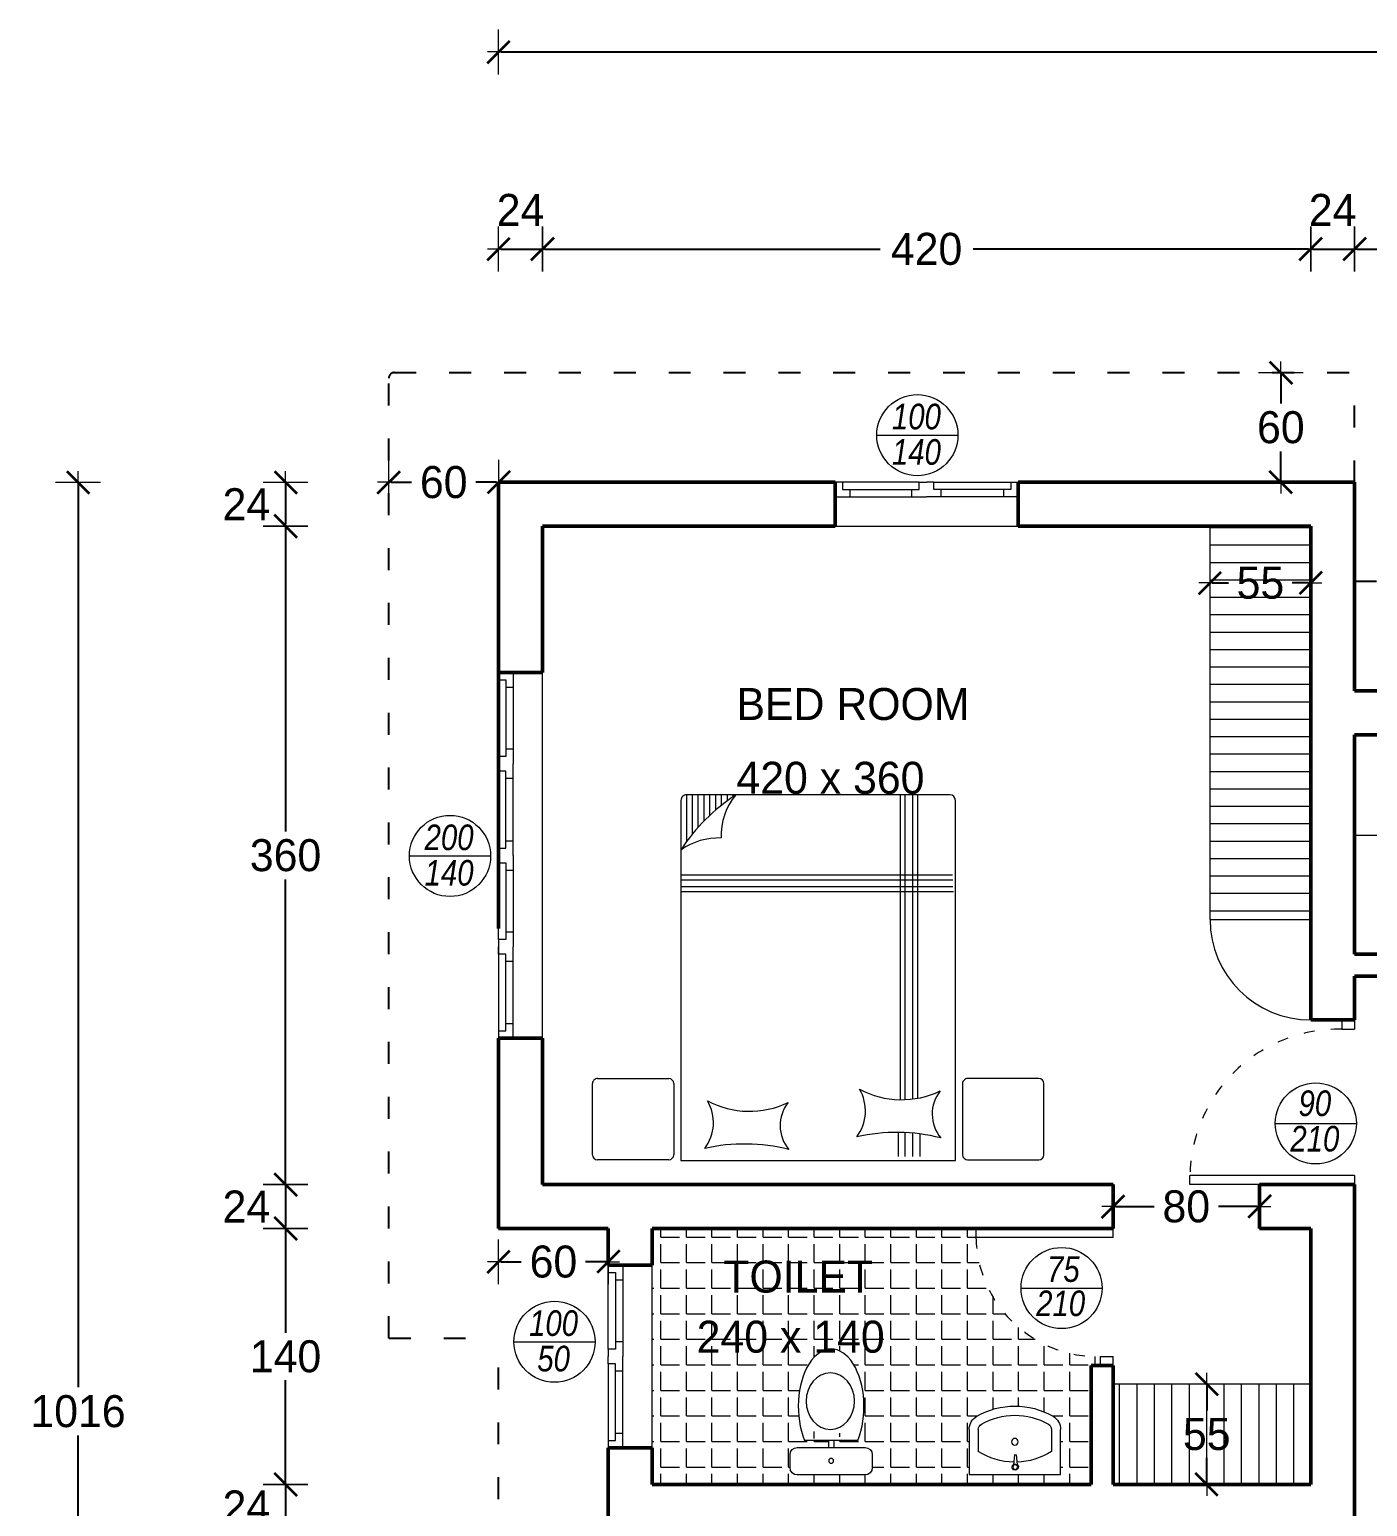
# Model space of a CAD drawing. Header units: centimetres. Extents: x 157 to 5401, y -672 to 3176.
# Drawn here: x 248 to 979, y 314 to 1121 of the extents above; entities that cross this region are included whole.
import ezdxf

# ---------------------------------------------------------------- set-up
doc = ezdxf.new("R2010")
doc.units = ezdxf.units.CM
doc.header["$PDMODE"] = 35
doc.linetypes.add('ACAD_ISO03W100', pattern=[30, 12, -18])
doc.layers.get('0').update_dxf_attribs({"lineweight": 25})
for name, color, linetype, lineweight in [('1.000', 144, 'Continuous', 13), ('Dimension', 8, 'Continuous', 18), ('Door', 4, 'Continuous', 13), ('DTEXT', 76, 'Continuous', 15), ('FURNIT', 204, 'Continuous', 9), ('Roof Line', 2, 'ACAD_ISO03W100', 25), ('Text', 32, 'Continuous', 20), ('Wall', 1, 'Continuous', 50), ('Win', 5, 'Continuous', 20)]:
    doc.layers.add(name, color=color, linetype=linetype, lineweight=lineweight)
doc.styles.add('ITALIAN', font='ARIALNBI.TTF')
doc.styles.get("Standard").update_dxf_attribs({"font": 'comicbd.ttf'})
doc.dimstyles.get("Standard").update_dxf_attribs({"dimscale": 0.7, "dimtxt": 25, "dimasz": 1.75, "dimexe": 1.25, "dimexo": 0.625, "dimgap": 5, "dimtad": 0, "dimtih": 1, "dimtoh": 1, "dimdec": 0, "dimdsep": 46, "dimtxsty": 'Standard', "dimblk": 'Ar+', "dimcen": 2.5, "dimse1": 1, "dimse2": 1, "dimclrt": 7, "dimadec": 0, "dimazin": 0, "dimtfac": 1, "dimtdec": 0, "dimtmove": 2, "dimatfit": 3, "dimfxl": 1, "dimarcsym": 0})

# ---------------------------------------------------------------- blocks, each defined once
blk = doc.blocks.new('90 D1 210')
at = {"linetype": 'ACAD_ISO03W100', "ltscale": 0.5}
blk.add_arc((-8.5, 3.5), 81.51, 88.9456, 178.9456, dxfattribs=at)
at = {"layer": 'Win'}
for p, q in [((-7, 90), (-7, 85)), ((-7, 90), (0, 90)), ((0, 90), (0, 85)), ((-7, 85), (0, 85)), ((0, 5), (-90, 5)), ((-90, 0), (-90, 5)), ((0, 0), (-90, 0)), ((0, 5), (0, 0))]:
    blk.add_line(p, q, dxfattribs=at)
blk = doc.blocks.new('BED')
h = blk.add_hatch()
h.set_pattern_fill('LINE', color=256, angle=90, style=0)
h.set_pattern_definition([(90, (596.1703, -996.858), (-3.175, -7e-16), [])])
h.paths.add_polyline_path([(45, -200), (72, -200, 0.414214), (75, -197), (75, -170, -0.104414)])
for p, q in [((-75, 0), (-75, -197)), ((75, 0), (-75, 0)), ((75, -197), (75, 0)), ((-123.38, -3.22), (-123.38, -42.11)), ((-81.72, -0.44), (-120.6, -0.44)), ((-78.94, -42.11), (-78.94, -3.22)), ((-55.77, -2.22), (-55.77, -14.58)), ((-51.69, -2.22), (-51.69, -15.03)), ((-47.62, -2.22), (-47.62, -15.31)), ((-43.99, -2.22), (-43.99, -15.42)), ((78.94, -42.11), (78.94, -3.22)), ((81.72, -0.44), (120.6, -0.44)), ((123.38, -3.22), (123.38, -42.11)), ((-54.4, -34.13), (-54.4, -200)), ((-51.69, -33.71), (-51.69, -200)), ((-47.62, -33.37), (-47.62, -200)), ((-44.94, -33.33), (-44.94, -200)), ((-120.6, -44.89), (-81.72, -44.89)), ((120.6, -44.89), (81.72, -44.89)), ((-73.9, -147.06), (75, -147.06)), ((-73.64, -149.65), (75, -149.65)), ((-73.64, -153.27), (75, -153.27)), ((-73.39, -156.12), (75, -156.12)), ((-72, -200), (72, -200))]:
    blk.add_line(p, q)
for centre, radius, start, end in [((-120.6, -3.22), 2.78, 90, 180), ((-81.72, -3.22), 2.78, 0, 90), ((0.39, -19.12), 20.43, 321.54801, 39.77057), ((40.3, 89.03), 98.12, 255.7159, 282.80726), ((80.59, -20.78), 23.31, 142.68888, 210.79987), ((81.72, -3.22), 2.78, 90, 180), ((120.6, -3.22), 2.78, 0, 90), ((-82.76, -25.46), 20.43, 321.54801, 39.77057), ((-42.85, 82.69), 98.12, 255.7159, 282.80726), ((-2.56, -27.12), 23.31, 142.68888, 210.79987), ((37.6, -75.91), 48.93, 62.00186, 115.69384), ((-45.55, -82.25), 48.93, 62.00186, 115.69384), ((-120.6, -42.11), 2.78, 180, 270), ((-81.72, -42.11), 2.78, 270, 0), ((81.72, -42.11), 2.78, 180, 270), ((120.6, -42.11), 2.78, 270, 0), ((-11.05, -113.95), 102.69, 303.07819, 326.92181), ((18.79, -177.91), 34.28, 319.87211, 2.47498), ((54.15, -139.48), 36.96, 268.27266, 304.33951), ((-72, -197), 3, 180, 270), ((72, -197), 3, 270, 0)]:
    blk.add_arc(centre, radius, start, end)
blk = doc.blocks.new('WASH (Toilet)')
for p, q in [((0, 0), (50, 0)), ((0, -24.7), (0, 0)), ((50, 0), (50, -24.7)), ((24.29, -2.7), (23.53, -3.79)), ((23.53, -3.79), (23.78, -5.1)), ((23.78, -5.1), (24.87, -5.85)), ((24.71, -10.88), (24.23, -5.41)), ((25.59, -2.46), (24.29, -2.7)), ((24.87, -5.85), (26.18, -5.61)), ((26.69, -3.21), (25.59, -2.46)), ((25.76, -10.9), (26.22, -5.56)), ((26.18, -5.61), (26.93, -4.52)), ((26.93, -4.52), (26.69, -3.21)), ((5, -24.7), (5, -12.73)), ((45, -24.7), (45, -12.73))]:
    blk.add_line(p, q)
for centre, radius in [((25.23, -4.16), 1.29), ((24.97, -18), 1.84)]:
    blk.add_circle(centre, radius)
for centre, radius, start, end in [((25, -43.46), 36.67, 91.01528, 123.05573), ((25, -43.46), 36.67, 56.94427, 88.26695), ((25.25, -9.9), 1.12, 240.68507, 296.69902), ((8.33, -24.7), 8.33, 180, 240), ((25, 4.17), 41.67, 240, 300), ((8.33, -24.7), 3.33, 180, 240), ((25, 4.17), 36.67, 240, 300), ((41.67, -24.7), 3.33, 300, 0), ((41.67, -24.7), 8.33, 300, 0)]:
    blk.add_arc(centre, radius, start, end)
blk = doc.blocks.new('CLOSET-europ-')
for p, q in [((25.31, 18.06), (25.31, -18.94)), ((36.31, 22.06), (29.31, 22.06)), ((40.31, -18.94), (40.31, 18.06)), ((21.45, -14.96), (21.45, 14.08)), ((21.45, 1.06), (25.31, 1.06)), ((21.45, -1.95), (25.31, -1.95)), ((29.31, -22.94), (36.31, -22.94))]:
    blk.add_line(p, q)
blk.add_circle((32.61, -0.44), 1.32)
for centre, start, end in [((29.31, 18.06), 90, 180), ((36.31, 18.06), 0, 90), ((29.31, -18.94), 180, 270), ((36.31, -18.94), 270, 0)]:
    blk.add_arc(centre, 4, start, end)
at = {"extrusion": (0, 0, -1)}
for centre, major_axis, ratio, start_param, end_param in [((2.93, -0.44), (31.48, 0), 0.5703, 0.941985, 5.3412), ((0, 0), (15.43, 0), 0.857143, 3.141593, 9.424778)]:
    blk.add_ellipse(centre, major_axis=major_axis, ratio=ratio, start_param=start_param, end_param=end_param, dxfattribs=at)
blk = doc.blocks.new('75 D2 210 (b)')
at = {"linetype": 'ACAD_ISO03W100', "ltscale": 0.5}
blk.add_arc((8.5, 3.5), 66.52, 1.29217, 91.29217, dxfattribs=at)
at = {"layer": 'Win'}
for p, q in [((7, 75), (0, 75)), ((0, 75), (0, 70)), ((7, 75), (7, 70)), ((7, 70), (0, 70)), ((0, 5), (75, 5)), ((0, 5), (0, 0)), ((0, 0), (75, 0)), ((75, 0), (75, 5))]:
    blk.add_line(p, q, dxfattribs=at)
blk = doc.blocks.new('Ar+')
for p, q in [((0, 10), (0, -10)), ((-5, 0), (5, 0))]:
    blk.add_line(p, q)
at = {"lineweight": 35}
blk.add_line((5, 5), (-5, -5), dxfattribs=at)
blk = doc.blocks.new('*D35')
at = {"layer": 'Defpoints', "color": 0, "transparency": 16777216}
for p in [(528.31, 1001.1), (504.31, 873.58), (528.31, 849.58)]:
    blk.add_point(p, dxfattribs=at)
at = {"layer": 'Dimension', "color": 0, "lineweight": -2, "transparency": 16777216}
blk.add_line((505.53, 1001.1), (527.08, 1001.1), dxfattribs=at)
at = {"layer": 'Dimension', "color": 0, "lineweight": -2, "transparency": 16777216, "xscale": 1.225, "yscale": 1.225, "zscale": 1.225, "rotation": 180}
blk.add_blockref('Ar+', (504.31, 1001.1), dxfattribs=at)
at = {"layer": 'Dimension', "color": 0, "lineweight": -2, "transparency": 16777216, "xscale": 1.225, "yscale": 1.225, "zscale": 1.225}
blk.add_blockref('Ar+', (528.31, 1001.1), dxfattribs=at)
at = {"layer": 'Dimension', "color": 7, "transparency": 16777216, "insert": (516.31, 1022.5), "char_height": 17.5, "attachment_point": 5}
blk.add_mtext('24', dxfattribs=at)
blk = doc.blocks.new('*D36')
at = {"layer": 'Defpoints', "color": 0, "transparency": 16777216}
for p in [(948.31, 1001.1), (528.31, 849.58), (948.31, 849.58)]:
    blk.add_point(p, dxfattribs=at)
at = {"layer": 'Dimension', "color": 0, "lineweight": -2, "transparency": 16777216}
for p, q in [((529.53, 1001.1), (712.84, 1001.1)), ((947.08, 1001.1), (763.78, 1001.1))]:
    blk.add_line(p, q, dxfattribs=at)
at = {"layer": 'Dimension', "color": 0, "lineweight": -2, "transparency": 16777216, "xscale": 1.225, "yscale": 1.225, "zscale": 1.225, "rotation": 180}
blk.add_blockref('Ar+', (528.31, 1001.1), dxfattribs=at)
at = {"layer": 'Dimension', "color": 0, "lineweight": -2, "transparency": 16777216, "xscale": 1.225, "yscale": 1.225, "zscale": 1.225}
blk.add_blockref('Ar+', (948.31, 1001.1), dxfattribs=at)
at = {"layer": 'Dimension', "color": 7, "transparency": 16777216, "insert": (738.31, 1001.1), "char_height": 17.5, "attachment_point": 5}
blk.add_mtext('420', dxfattribs=at)
blk = doc.blocks.new('*D37')
at = {"layer": 'Defpoints', "color": 0, "transparency": 16777216}
for p in [(972.31, 1001.1), (972.31, 873.58), (948.31, 849.58)]:
    blk.add_point(p, dxfattribs=at)
at = {"layer": 'Dimension', "color": 0, "lineweight": -2, "transparency": 16777216}
blk.add_line((949.53, 1001.1), (971.08, 1001.1), dxfattribs=at)
at = {"layer": 'Dimension', "color": 0, "lineweight": -2, "transparency": 16777216, "xscale": 1.225, "yscale": 1.225, "zscale": 1.225, "rotation": 180}
blk.add_blockref('Ar+', (948.31, 1001.1), dxfattribs=at)
at = {"layer": 'Dimension', "color": 0, "lineweight": -2, "transparency": 16777216, "xscale": 1.225, "yscale": 1.225, "zscale": 1.225}
blk.add_blockref('Ar+', (972.31, 1001.1), dxfattribs=at)
at = {"layer": 'Dimension', "color": 7, "transparency": 16777216, "insert": (960.31, 1022.5), "char_height": 17.5, "attachment_point": 5}
blk.add_mtext('24', dxfattribs=at)
blk = doc.blocks.new('*D38')
at = {"layer": 'Defpoints', "color": 0, "transparency": 16777216}
for p in [(1092.31, 1001.1), (972.31, 873.58), (1092.31, 735.58)]:
    blk.add_point(p, dxfattribs=at)
at = {"layer": 'Dimension', "color": 0, "lineweight": -2, "transparency": 16777216}
for p, q in [((973.53, 1001.1), (1006.55, 1001.1)), ((1091.08, 1001.1), (1058.06, 1001.1))]:
    blk.add_line(p, q, dxfattribs=at)
at = {"layer": 'Dimension', "color": 0, "lineweight": -2, "transparency": 16777216, "xscale": 1.225, "yscale": 1.225, "zscale": 1.225, "rotation": 180}
blk.add_blockref('Ar+', (972.31, 1001.1), dxfattribs=at)
at = {"layer": 'Dimension', "color": 0, "lineweight": -2, "transparency": 16777216, "xscale": 1.225, "yscale": 1.225, "zscale": 1.225}
blk.add_blockref('Ar+', (1092.31, 1001.1), dxfattribs=at)
at = {"layer": 'Dimension', "color": 7, "transparency": 16777216, "insert": (1032.31, 1001.1), "char_height": 17.5, "attachment_point": 5}
blk.add_mtext('120', dxfattribs=at)
blk = doc.blocks.new('*D44')
at = {"layer": 'Defpoints', "color": 0, "transparency": 16777216}
for p in [(1782.31, 1108.88), (504.31, 873.58), (1782.31, 759.58)]:
    blk.add_point(p, dxfattribs=at)
at = {"layer": 'Dimension', "color": 0, "lineweight": -2, "transparency": 16777216}
for p, q in [((505.53, 1108.88), (1110.47, 1108.88)), ((1781.08, 1108.88), (1176.15, 1108.88))]:
    blk.add_line(p, q, dxfattribs=at)
at = {"layer": 'Dimension', "color": 0, "lineweight": -2, "transparency": 16777216, "xscale": 1.225, "yscale": 1.225, "zscale": 1.225, "rotation": 180}
blk.add_blockref('Ar+', (504.31, 1108.88), dxfattribs=at)
at = {"layer": 'Dimension', "color": 0, "lineweight": -2, "transparency": 16777216, "xscale": 1.225, "yscale": 1.225, "zscale": 1.225}
blk.add_blockref('Ar+', (1782.31, 1108.88), dxfattribs=at)
at = {"layer": 'Dimension', "color": 7, "transparency": 16777216, "insert": (1143.31, 1108.88), "char_height": 17.5, "attachment_point": 5}
blk.add_mtext('1278', dxfattribs=at)
blk = doc.blocks.new('*D45')
at = {"layer": 'Defpoints', "color": 0, "transparency": 16777216}
for p in [(504.31, 873.58), (387.84, 849.58), (528.31, 849.58)]:
    blk.add_point(p, dxfattribs=at)
at = {"layer": 'Dimension', "color": 0, "lineweight": -2, "transparency": 16777216}
blk.add_line((387.84, 872.36), (387.84, 850.81), dxfattribs=at)
at = {"layer": 'Dimension', "color": 0, "lineweight": -2, "transparency": 16777216, "xscale": 1.225, "yscale": 1.225, "zscale": 1.225}
for p, rotation in [((387.84, 873.58), 90), ((387.84, 849.58), 270)]:
    blk.add_blockref('Ar+', p, dxfattribs=dict(at, rotation=rotation))
at = {"layer": 'Dimension', "color": 7, "transparency": 16777216, "insert": (366.43, 861.58), "char_height": 17.5, "attachment_point": 5}
blk.add_mtext('24', dxfattribs=at)
blk = doc.blocks.new('*D46')
at = {"layer": 'Defpoints', "color": 0, "transparency": 16777216}
for p in [(528.31, 849.58), (387.84, 489.58), (528.31, 489.58)]:
    blk.add_point(p, dxfattribs=at)
at = {"layer": 'Dimension', "color": 0, "lineweight": -2, "transparency": 16777216}
for p, q in [((387.84, 848.36), (387.84, 682.72)), ((387.84, 490.81), (387.84, 656.45))]:
    blk.add_line(p, q, dxfattribs=at)
at = {"layer": 'Dimension', "color": 0, "lineweight": -2, "transparency": 16777216, "xscale": 1.225, "yscale": 1.225, "zscale": 1.225}
for p, rotation in [((387.84, 849.58), 90), ((387.84, 489.58), 270)]:
    blk.add_blockref('Ar+', p, dxfattribs=dict(at, rotation=rotation))
at = {"layer": 'Dimension', "color": 7, "transparency": 16777216, "insert": (387.84, 669.58), "char_height": 17.5, "attachment_point": 5}
blk.add_mtext('360', dxfattribs=at)
blk = doc.blocks.new('*D47')
at = {"layer": 'Defpoints', "color": 0, "transparency": 16777216}
for p in [(528.31, 489.58), (387.84, 465.58), (504.31, 465.58)]:
    blk.add_point(p, dxfattribs=at)
at = {"layer": 'Dimension', "color": 0, "lineweight": -2, "transparency": 16777216}
blk.add_line((387.84, 488.36), (387.84, 466.81), dxfattribs=at)
at = {"layer": 'Dimension', "color": 0, "lineweight": -2, "transparency": 16777216, "xscale": 1.225, "yscale": 1.225, "zscale": 1.225}
for p, rotation in [((387.84, 489.58), 90), ((387.84, 465.58), 270)]:
    blk.add_blockref('Ar+', p, dxfattribs=dict(at, rotation=rotation))
at = {"layer": 'Dimension', "color": 7, "transparency": 16777216, "insert": (366.43, 477.58), "char_height": 17.5, "attachment_point": 5}
blk.add_mtext('24', dxfattribs=at)
blk = doc.blocks.new('*D48')
at = {"layer": 'Defpoints', "color": 0, "transparency": 16777216}
for p in [(504.31, 465.58), (387.84, 325.58), (588.31, 325.58)]:
    blk.add_point(p, dxfattribs=at)
at = {"layer": 'Dimension', "color": 0, "lineweight": -2, "transparency": 16777216}
for p, q in [((387.84, 464.36), (387.84, 408.55)), ((387.84, 326.81), (387.84, 382.62))]:
    blk.add_line(p, q, dxfattribs=at)
at = {"layer": 'Dimension', "color": 0, "lineweight": -2, "transparency": 16777216, "xscale": 1.225, "yscale": 1.225, "zscale": 1.225}
for p, rotation in [((387.84, 465.58), 90), ((387.84, 325.58), 270)]:
    blk.add_blockref('Ar+', p, dxfattribs=dict(at, rotation=rotation))
at = {"layer": 'Dimension', "color": 7, "transparency": 16777216, "insert": (387.84, 395.58), "char_height": 17.5, "attachment_point": 5}
blk.add_mtext('140', dxfattribs=at)
blk = doc.blocks.new('*D49')
at = {"layer": 'Defpoints', "color": 0, "transparency": 16777216}
for p in [(588.31, 325.58), (387.84, 301.58), (588.31, 301.58)]:
    blk.add_point(p, dxfattribs=at)
at = {"layer": 'Dimension', "color": 0, "lineweight": -2, "transparency": 16777216}
blk.add_line((387.84, 324.36), (387.84, 302.81), dxfattribs=at)
at = {"layer": 'Dimension', "color": 0, "lineweight": -2, "transparency": 16777216, "xscale": 1.225, "yscale": 1.225, "zscale": 1.225}
for p, rotation in [((387.84, 325.58), 90), ((387.84, 301.58), 270)]:
    blk.add_blockref('Ar+', p, dxfattribs=dict(at, rotation=rotation))
at = {"layer": 'Dimension', "color": 7, "transparency": 16777216, "insert": (366.43, 313.58), "char_height": 17.5, "attachment_point": 5}
blk.add_mtext('24', dxfattribs=at)
blk = doc.blocks.new('*D52')
at = {"layer": 'Defpoints', "color": 0, "transparency": 16777216}
for p in [(504.31, 873.58), (274.37, -142.42), (564.31, -142.42)]:
    blk.add_point(p, dxfattribs=at)
at = {"layer": 'Dimension', "color": 0, "lineweight": -2, "transparency": 16777216}
for p, q in [((274.37, 872.36), (274.37, 378.74)), ((274.37, -141.19), (274.37, 352.43))]:
    blk.add_line(p, q, dxfattribs=at)
at = {"layer": 'Dimension', "color": 0, "lineweight": -2, "transparency": 16777216, "xscale": 1.225, "yscale": 1.225, "zscale": 1.225}
for p, rotation in [((274.37, 873.58), 90), ((274.37, -142.42), 270)]:
    blk.add_blockref('Ar+', p, dxfattribs=dict(at, rotation=rotation))
at = {"layer": 'Dimension', "color": 7, "transparency": 16777216, "insert": (274.37, 365.58), "char_height": 17.5, "attachment_point": 5}
blk.add_mtext('1016', dxfattribs=at)
blk = doc.blocks.new('*D124')
at = {"layer": 'Defpoints', "color": 0, "transparency": 16777216}
for p in [(893.31, 839.33), (948.31, 839.33), (893.31, 818.57)]:
    blk.add_point(p, dxfattribs=at)
at = {"layer": 'Dimension', "color": 0, "lineweight": -2, "transparency": 16777216}
for p, q in [((894.53, 818.57), (903.35, 818.57)), ((947.08, 818.57), (938.26, 818.57))]:
    blk.add_line(p, q, dxfattribs=at)
at = {"layer": 'Dimension', "color": 0, "lineweight": -2, "transparency": 16777216, "xscale": 1.225, "yscale": 1.225, "zscale": 1.225, "rotation": 180}
blk.add_blockref('Ar+', (893.31, 818.57), dxfattribs=at)
at = {"layer": 'Dimension', "color": 0, "lineweight": -2, "transparency": 16777216, "xscale": 1.225, "yscale": 1.225, "zscale": 1.225}
blk.add_blockref('Ar+', (948.31, 818.57), dxfattribs=at)
at = {"layer": 'Dimension', "color": 7, "transparency": 16777216, "insert": (920.81, 818.57), "char_height": 17.5, "attachment_point": 5}
blk.add_mtext('55', dxfattribs=at)
blk = doc.blocks.new('*D126')
at = {"layer": 'Defpoints', "color": 0, "transparency": 16777216}
for p in [(931.99, 933.58), (972.31, 933.58), (972.31, 873.58)]:
    blk.add_point(p, dxfattribs=at)
at = {"layer": 'Dimension', "color": 0, "lineweight": -2, "transparency": 16777216}
for p, q in [((931.99, 932.36), (931.99, 916.72)), ((931.99, 874.81), (931.99, 890.45))]:
    blk.add_line(p, q, dxfattribs=at)
at = {"layer": 'Dimension', "color": 0, "lineweight": -2, "transparency": 16777216, "xscale": 1.225, "yscale": 1.225, "zscale": 1.225}
for p, rotation in [((931.99, 933.58), 90), ((931.99, 873.58), 270)]:
    blk.add_blockref('Ar+', p, dxfattribs=dict(at, rotation=rotation))
at = {"layer": 'Dimension', "color": 7, "transparency": 16777216, "insert": (931.99, 903.58), "char_height": 17.5, "attachment_point": 5}
blk.add_mtext('60', dxfattribs=at)
blk = doc.blocks.new('*D127')
at = {"layer": 'Defpoints', "color": 0, "transparency": 16777216}
for p in [(444.31, 873.58), (444.31, 873.58), (504.31, 873.58)]:
    blk.add_point(p, dxfattribs=at)
at = {"layer": 'Dimension', "color": 0, "lineweight": -2, "transparency": 16777216}
for p, q in [((445.53, 873.58), (456.72, 873.58)), ((503.08, 873.58), (491.89, 873.58))]:
    blk.add_line(p, q, dxfattribs=at)
at = {"layer": 'Dimension', "color": 0, "lineweight": -2, "transparency": 16777216, "xscale": 1.225, "yscale": 1.225, "zscale": 1.225, "rotation": 180}
blk.add_blockref('Ar+', (444.31, 873.58), dxfattribs=at)
at = {"layer": 'Dimension', "color": 0, "lineweight": -2, "transparency": 16777216, "xscale": 1.225, "yscale": 1.225, "zscale": 1.225}
blk.add_blockref('Ar+', (504.31, 873.58), dxfattribs=at)
at = {"layer": 'Dimension', "color": 7, "transparency": 16777216, "insert": (474.31, 873.58), "char_height": 17.5, "attachment_point": 5}
blk.add_mtext('60', dxfattribs=at)
blk = doc.blocks.new('*D146')
at = {"layer": 'Defpoints', "color": 0, "transparency": 16777216}
for p in [(872.44, 380.58), (891.49, 380.58), (872.44, 325.58)]:
    blk.add_point(p, dxfattribs=at)
at = {"layer": 'Dimension', "color": 0, "lineweight": -2, "transparency": 16777216}
for p, q in [((891.49, 379.36), (891.49, 366.06)), ((891.49, 326.81), (891.49, 340.11))]:
    blk.add_line(p, q, dxfattribs=at)
at = {"layer": 'Dimension', "color": 0, "lineweight": -2, "transparency": 16777216, "xscale": 1.225, "yscale": 1.225, "zscale": 1.225}
for p, rotation in [((891.49, 380.58), 90), ((891.49, 325.58), 270)]:
    blk.add_blockref('Ar+', p, dxfattribs=dict(at, rotation=rotation))
at = {"layer": 'Dimension', "color": 7, "transparency": 16777216, "insert": (891.49, 353.08), "char_height": 17.5, "attachment_point": 5}
blk.add_mtext('55', dxfattribs=at)
blk = doc.blocks.new('*D150')
at = {"layer": 'Defpoints', "color": 0, "transparency": 16777216}
for p in [(920.31, 477.58), (840.31, 465.58), (920.31, 465.58)]:
    blk.add_point(p, dxfattribs=at)
at = {"layer": 'Dimension', "color": 0, "lineweight": -2, "transparency": 16777216}
for p, q in [((841.53, 477.58), (862.65, 477.58)), ((919.08, 477.58), (897.97, 477.58))]:
    blk.add_line(p, q, dxfattribs=at)
at = {"layer": 'Dimension', "color": 0, "lineweight": -2, "transparency": 16777216, "xscale": 1.225, "yscale": 1.225, "zscale": 1.225, "rotation": 180}
blk.add_blockref('Ar+', (840.31, 477.58), dxfattribs=at)
at = {"layer": 'Dimension', "color": 0, "lineweight": -2, "transparency": 16777216, "xscale": 1.225, "yscale": 1.225, "zscale": 1.225}
blk.add_blockref('Ar+', (920.31, 477.58), dxfattribs=at)
at = {"layer": 'Dimension', "color": 7, "transparency": 16777216, "insert": (880.31, 477.58), "char_height": 17.5, "attachment_point": 5}
blk.add_mtext('80', dxfattribs=at)
blk = doc.blocks.new('*D157')
at = {"layer": 'Defpoints', "color": 0, "transparency": 16777216}
for p in [(504.31, 465.58), (564.31, 465.58), (564.31, 447.38)]:
    blk.add_point(p, dxfattribs=at)
at = {"layer": 'Dimension', "color": 0, "lineweight": -2, "transparency": 16777216}
for p, q in [((505.53, 447.38), (516.72, 447.38)), ((563.08, 447.38), (551.89, 447.38))]:
    blk.add_line(p, q, dxfattribs=at)
at = {"layer": 'Dimension', "color": 0, "lineweight": -2, "transparency": 16777216, "xscale": 1.225, "yscale": 1.225, "zscale": 1.225, "rotation": 180}
blk.add_blockref('Ar+', (504.31, 447.38), dxfattribs=at)
at = {"layer": 'Dimension', "color": 0, "lineweight": -2, "transparency": 16777216, "xscale": 1.225, "yscale": 1.225, "zscale": 1.225}
blk.add_blockref('Ar+', (564.31, 447.38), dxfattribs=at)
at = {"layer": 'Dimension', "color": 7, "transparency": 16777216, "insert": (534.31, 447.38), "char_height": 17.5, "attachment_point": 5}
blk.add_mtext('60', dxfattribs=at)

msp = doc.modelspace()

# ---------------------------------------------------------------- hatches: boundary and pattern name
at = {"layer": '1.000'}
h = msp.add_hatch(dxfattribs=at)
h.set_pattern_fill('ANGLE,_O', color=256, scale=2)
h.set_pattern_definition([(0, (243.787, -265.57), (0, 13.97), [10.16, -3.81]), (90, (243.787, -265.57), (-13.97, 9e-16), [10.16, -3.81])])
h.paths.add_polyline_path([(828.31, 325.58), (828.31, 390.58), (833.31, 390.58), (833.31, 395.58, -0.414214), (765.31, 460.58), (765.31, 465.58), (588.31, 465.58), (588.31, 445.58), (588.31, 345.58), (588.31, 325.58)])
edge = h.paths.add_edge_path(flags=0)
edge.add_ellipse((686.15, 368.2), major_axis=(0, 31.48), ratio=0.5703, start_angle=233.97179, end_angle=486.02821, ccw=False)
edge.add_line((700.67, 349.69), (687.65, 349.69))
edge.add_line((687.65, 349.69), (687.65, 345.83))
edge.add_line((687.65, 345.83), (704.65, 345.83))
edge.add_arc((704.65, 341.83), 4, 0, 90, ccw=False)
edge.add_line((708.65, 341.83), (708.65, 334.83))
edge.add_arc((704.65, 334.83), 4, -90, 0, ccw=False)
edge.add_line((704.65, 330.83), (667.65, 330.83))
edge.add_arc((667.65, 334.83), 4, 180, 270, ccw=False)
edge.add_line((663.65, 334.83), (663.65, 341.83))
edge.add_arc((667.65, 341.83), 4, 90, 180, ccw=False)
edge.add_line((667.65, 345.83), (684.64, 345.83))
edge.add_line((684.64, 345.83), (684.64, 349.69))
edge.add_line((684.64, 349.69), (671.63, 349.69))
edge = h.paths.add_edge_path(flags=0)
edge.add_ellipse((685.7, 371.14), major_axis=(0, 15.43), ratio=0.857143, start_angle=0, end_angle=360)
h.paths.add_polyline_path([(765.76, 362.9, 0.267946), (761.59, 355.68), (761.59, 330.98), (811.59, 330.98), (811.59, 355.68, 0.267946), (807.43, 362.9, 0.26795)], flags=16)
h.paths.add_polyline_path([(768.26, 358.57, 0.000008), (768.26, 358.57)], flags=0)
edge = h.paths.add_edge_path(flags=16)
edge.add_ellipse((686.15, 368.2), major_axis=(0, 31.48), ratio=0.5703, start_angle=233.97179, end_angle=486.02821, ccw=False)
edge.add_line((700.67, 349.69), (687.65, 349.69))
edge.add_line((687.65, 349.69), (687.65, 345.83))
edge.add_line((687.65, 345.83), (704.65, 345.83))
edge.add_arc((704.65, 341.83), 4, 0, 90, ccw=False)
edge.add_line((708.65, 341.83), (708.65, 334.83))
edge.add_arc((704.65, 334.83), 4, -90, 0, ccw=False)
edge.add_line((704.65, 330.83), (667.65, 330.83))
edge.add_arc((667.65, 334.83), 4, 180, 270, ccw=False)
edge.add_line((663.65, 334.83), (663.65, 341.83))
edge.add_arc((667.65, 341.83), 4, 90, 180, ccw=False)
edge.add_line((667.65, 345.83), (684.64, 345.83))
edge.add_line((684.64, 345.83), (684.64, 349.69))
edge.add_line((684.64, 349.69), (671.63, 349.69))
h.paths.add_polyline_path([(785.94, 337.78), (786.14, 340.01, -2.912763), (787.51, 339.98), (787.7, 337.79, 0.008582), (788.96, 337.85), (788.11, 333.26), (784.96, 333.85), (785.68, 337.79, 0.001771)], flags=0)
h.paths.add_polyline_path([(788.4, 348.97, -1), (784.73, 348.97, -1)], flags=0)
h.paths.add_polyline_path([(607.85, 392.38), (741.49, 392.38), (741.49, 420.87), (607.85, 420.87)], flags=24)
h.paths.add_polyline_path([(622.12, 424.3), (727.2, 424.3), (727.2, 454.57), (622.12, 454.57)], flags=24)
at = {"layer": 'FURNIT'}
h = msp.add_hatch(dxfattribs=at)
h.set_pattern_fill('LINE,_O', color=256, scale=3)
h.set_pattern_definition([(0, (243.7865, -265.569), (0, 9.525), [])])
h.paths.add_polyline_path([(893.31, 634.58), (948.31, 634.58), (948.31, 849.58), (893.31, 849.58)])
h = msp.add_hatch(dxfattribs=at)
h.set_pattern_fill('LINE', color=256, scale=3, angle=90, style=0)
h.set_pattern_definition([(90, (243.7865, -265.569), (-9.525, 6e-16), [])])
h.paths.add_polyline_path([(840.31, 380.58), (840.31, 325.58), (948.31, 325.58), (948.31, 380.58)])

# ---------------------------------------------------------------- linework, layer by layer
at = {"layer": '1.000'}
for p, q in [((893.31, 634.58), (893.31, 849.58)), ((972.31, 680.58), (1092.31, 680.58)), ((893.31, 634.58), (948.31, 634.58))]:
    msp.add_line(p, q, dxfattribs=at)
msp.add_arc((948.31, 634.58), 55, 180, 270, dxfattribs=at)
at = {"layer": 'DTEXT'}
for p, q in [((711.08, 899.35), (755.44, 899.35)), ((455.57, 669.26), (499.93, 669.26)), ((928.92, 523.02), (973.28, 523.02)), ((789.94, 433.01), (834.3, 433.01)), ((512.7, 403.64), (557.06, 403.64))]:
    msp.add_line(p, q, dxfattribs=at)
for centre in [(733.26, 899.35), (477.75, 669.26), (951.1, 523.02), (812.12, 433.01), (534.88, 403.64)]:
    msp.add_circle(centre, 22.18, dxfattribs=at)
at = {"layer": 'Roof Line'}
for p, q in [((444.31, 405.58), (444.31, 930.58)), ((447.31, 933.58), (972.31, 933.58)), ((972.31, 873.58), (972.31, 933.58)), ((972.31, 819.58), (1346.31, 819.58)), ((444.31, 405.58), (504.31, 405.58)), ((504.31, -222.42), (504.31, 405.58))]:
    msp.add_line(p, q, dxfattribs=at)
msp.add_arc((447.31, 930.58), 3, 90, 180, dxfattribs=at)
at = {"layer": 'Wall'}
for p, q in [((504.31, 873.58), (688.31, 873.58)), ((504.31, 769.58), (504.31, 873.58)), ((688.31, 873.58), (688.31, 849.58)), ((788.31, 873.58), (788.31, 849.58)), ((788.31, 873.58), (972.31, 873.58)), ((972.31, 759.58), (972.31, 873.58)), ((528.31, 849.58), (688.31, 849.58)), ((528.31, 769.58), (528.31, 849.58)), ((788.31, 849.58), (948.31, 849.58)), ((948.31, 579.58), (948.31, 849.58)), ((504.31, 769.58), (528.31, 769.58)), ((972.31, 759.58), (1116.31, 759.58)), ((972.31, 735.58), (1092.31, 735.58)), ((972.31, 615.58), (972.31, 735.58)), ((972.31, 615.58), (992.31, 615.58)), ((972.31, 579.58), (972.31, 603.58)), ((972.31, 603.58), (992.31, 603.58)), ((948.31, 579.58), (972.31, 579.58)), ((504.31, 569.58), (528.31, 569.58)), ((504.31, 465.58), (504.31, 569.58)), ((528.31, 489.58), (528.31, 569.58)), ((528.31, 489.58), (840.31, 489.58)), ((840.31, 465.58), (840.31, 489.58)), ((920.31, 465.58), (920.31, 489.58)), ((920.31, 489.58), (972.31, 489.58)), ((972.31, 301.58), (972.31, 489.58)), ((504.31, 465.58), (564.31, 465.58)), ((564.31, 445.58), (564.31, 465.58)), ((588.31, 465.58), (840.31, 465.58)), ((588.31, 445.58), (588.31, 465.58)), ((920.31, 465.58), (948.31, 465.58)), ((948.31, 325.58), (948.31, 465.58)), ((564.31, 445.58), (588.31, 445.58)), ((828.31, 390.58), (828.31, 325.58)), ((828.31, 390.58), (840.31, 390.58)), ((840.31, 390.58), (840.31, 325.58)), ((564.31, 345.58), (588.31, 345.58)), ((564.31, 221.58), (564.31, 345.58)), ((588.31, 325.58), (588.31, 345.58)), ((588.31, 325.58), (828.31, 325.58)), ((840.31, 325.58), (948.31, 325.58))]:
    msp.add_line(p, q, dxfattribs=at)
at = {"layer": 'Wall', "extrusion": (1, -2.22045e-16, 4.93038e-32), "elevation": 504.31}
msp.add_lwpolyline([(769.58, 0), (629.58, 0)], dxfattribs=at)
at = {"layer": 'Win'}
for p, q in [((692.31, 873.58), (688.31, 873.58)), ((734.31, 873.58), (692.31, 873.58)), ((692.31, 873.58), (692.31, 869.58)), ((734.31, 873.58), (738.31, 873.58)), ((734.31, 869.58), (734.31, 873.58)), ((742.31, 873.58), (738.31, 873.58)), ((742.31, 873.58), (784.31, 873.58)), ((742.31, 869.58), (742.31, 873.58)), ((784.31, 873.58), (788.31, 873.58)), ((784.31, 873.58), (784.31, 869.58)), ((688.31, 865.58), (738.31, 865.58)), ((692.31, 869.58), (734.31, 869.58)), ((696.31, 869.58), (696.31, 865.58)), ((730.31, 865.58), (730.31, 869.58)), ((788.31, 865.58), (738.31, 865.58)), ((784.31, 869.58), (742.31, 869.58)), ((746.31, 865.58), (746.31, 869.58)), ((780.31, 869.58), (780.31, 865.58)), ((688.31, 849.58), (788.31, 849.58)), ((504.31, 765.58), (504.31, 769.58)), ((512.31, 769.58), (512.31, 719.58)), ((528.31, 569.58), (528.31, 769.58)), ((504.31, 715.58), (504.31, 765.58)), ((504.31, 765.58), (508.31, 765.58)), ((508.31, 765.58), (508.31, 723.58)), ((508.31, 761.58), (512.31, 761.58)), ((512.31, 727.58), (508.31, 727.58)), ((508.31, 723.58), (504.31, 723.58)), ((504.31, 723.58), (504.31, 719.58)), ((504.31, 715.58), (504.31, 719.58)), ((512.31, 669.58), (512.31, 719.58)), ((504.31, 715.58), (504.31, 665.58)), ((508.31, 715.58), (504.31, 715.58)), ((508.31, 673.58), (508.31, 715.58)), ((512.31, 711.58), (508.31, 711.58)), ((504.31, 623.58), (504.31, 673.58)), ((504.31, 673.58), (508.31, 673.58)), ((504.31, 673.58), (504.31, 669.58)), ((508.31, 677.58), (512.31, 677.58)), ((504.31, 665.58), (504.31, 669.58)), ((504.31, 665.58), (508.31, 665.58)), ((508.31, 665.58), (508.31, 623.58)), ((512.31, 669.58), (512.31, 619.58)), ((508.31, 661.58), (512.31, 661.58)), ((504.31, 623.58), (504.31, 573.58)), ((508.31, 623.58), (504.31, 623.58)), ((504.31, 623.58), (504.31, 619.58)), ((512.31, 627.58), (508.31, 627.58)), ((504.31, 615.58), (504.31, 619.58)), ((508.31, 615.58), (504.31, 615.58)), ((508.31, 573.58), (508.31, 615.58)), ((512.31, 569.58), (512.31, 619.58)), ((512.31, 611.58), (508.31, 611.58)), ((504.31, 573.58), (508.31, 573.58)), ((504.31, 573.58), (504.31, 569.58)), ((508.31, 577.58), (512.31, 577.58)), ((564.31, 441.58), (564.31, 445.58)), ((572.31, 445.58), (572.31, 395.58)), ((588.31, 345.58), (588.31, 445.58)), ((564.31, 399.58), (564.31, 441.58)), ((564.31, 441.58), (568.31, 441.58)), ((568.31, 441.58), (568.31, 399.58)), ((568.31, 437.58), (572.31, 437.58)), ((568.31, 399.58), (564.31, 399.58)), ((564.31, 399.58), (564.31, 395.58)), ((572.31, 403.58), (568.31, 403.58)), ((564.31, 391.58), (564.31, 395.58)), ((564.31, 391.58), (564.31, 349.58)), ((568.31, 391.58), (564.31, 391.58)), ((568.31, 349.58), (568.31, 391.58)), ((572.31, 345.58), (572.31, 395.58)), ((572.31, 387.58), (568.31, 387.58)), ((840.31, 380.58), (948.31, 380.58)), ((564.31, 349.58), (564.31, 345.58)), ((564.31, 349.58), (568.31, 349.58)), ((568.31, 353.58), (572.31, 353.58))]:
    msp.add_line(p, q, dxfattribs=at)

# ---------------------------------------------------------------- block references
at = {"layer": 'Door'}
msp.add_blockref('90 D1 210', (972.31, 489.58), dxfattribs=at)
at = {"layer": 'Door', "rotation": 180}
msp.add_blockref('75 D2 210 (b)', (840.31, 465.58), dxfattribs=at)
at = {"layer": 'FURNIT', "rotation": 180}
msp.add_blockref('BED', (679.04, 502.68), dxfattribs=at)
at = {"layer": 'FURNIT', "xscale": -1}
for name, p, rotation in [('CLOSET-europ-', (685.7, 371.14), 90), ('WASH (Toilet)', (761.59, 330.98), 180)]:
    msp.add_blockref(name, p, dxfattribs=dict(at, rotation=rotation))

# ---------------------------------------------------------------- texts
at = {"layer": 'DTEXT', "style": 'ITALIAN'}
for s, p in [('100', (719.37, 902.53)), ('140', (719.37, 883.16)), ('200', (463.86, 672.45)), ('140', (463.86, 653.07)), (' 90', (937.21, 527.05)), ('210', (937.21, 507.67)), ('75', (804.15, 436.38)), ('210', (798.23, 417.66)), ('100', (521, 406.83)), (' 50', (521, 387.45))]:
    msp.add_text(s, height=14, dxfattribs=at).set_placement(p)
at = {"layer": 'Text'}
for s, p in [('BED ROOM', (634.35, 743.59)), ('420 x 360', (634.35, 703.26)), ('TOILET', (627.16, 430.52)), ('240 x 140', (612.6, 397.65))]:
    msp.add_text(s, height=17.5, dxfattribs=at).set_placement(p)

# ---------------------------------------------------------------- dimensions: what is measured, and where the dimension line sits
at = {"layer": 'Dimension'}
for base, p1, p2, picture, middle in [((1782.31, 1108.88), (504.31, 873.58), (1782.31, 759.58), '*D44', (1143.31, 1108.88)), ((528.31, 1001.1), (504.31, 873.58), (528.31, 849.58), '*D35', (516.31, 1022.5)), ((972.31, 1001.1), (948.31, 849.58), (972.31, 873.58), '*D37', (960.31, 1022.5)), ((948.31, 1001.1), (528.31, 849.58), (948.31, 849.58), '*D36', (738.31, 1001.1)), ((1092.31, 1001.1), (972.31, 873.58), (1092.31, 735.58), '*D38', (1032.31, 1001.1)), ((444.31, 873.58), (504.31, 873.58), (444.31, 873.58), '*D127', (474.31, 873.58)), ((893.31, 818.57), (948.31, 839.33), (893.31, 839.33), '*D124', (920.81, 818.57)), ((920.31, 477.58), (840.31, 465.58), (920.31, 465.58), '*D150', (880.31, 477.58)), ((564.31, 447.38), (504.31, 465.58), (564.31, 465.58), '*D157', (534.31, 447.38))]:
    dim = msp.add_linear_dim(base=base, p1=p1, p2=p2, dimstyle='Standard', dxfattribs=at)
    dim.commit()
    dim.dimension.update_dxf_attribs({"geometry": picture, "text_midpoint": middle})
for base, p1, p2, picture, middle in [((931.99, 933.58), (972.31, 873.58), (972.31, 933.58), '*D126', (931.99, 903.58)), ((274.37, -142.42), (504.31, 873.58), (564.31, -142.42), '*D52', (274.37, 365.58)), ((387.84, 849.58), (504.31, 873.58), (528.31, 849.58), '*D45', (366.43, 861.58)), ((387.84, 489.58), (528.31, 849.58), (528.31, 489.58), '*D46', (387.84, 669.58)), ((387.84, 465.58), (528.31, 489.58), (504.31, 465.58), '*D47', (366.43, 477.58)), ((387.84, 325.58), (504.31, 465.58), (588.31, 325.58), '*D48', (387.84, 395.58)), ((891.49, 380.58), (872.44, 325.58), (872.44, 380.58), '*D146', (891.49, 353.08)), ((387.84, 301.58), (588.31, 325.58), (588.31, 301.58), '*D49', (366.43, 313.58))]:
    dim = msp.add_linear_dim(base=base, p1=p1, p2=p2, angle=90, dimstyle='Standard', dxfattribs=at)
    dim.commit()
    dim.dimension.update_dxf_attribs({"geometry": picture, "text_midpoint": middle})

doc.saveas('drawing.dxf')
